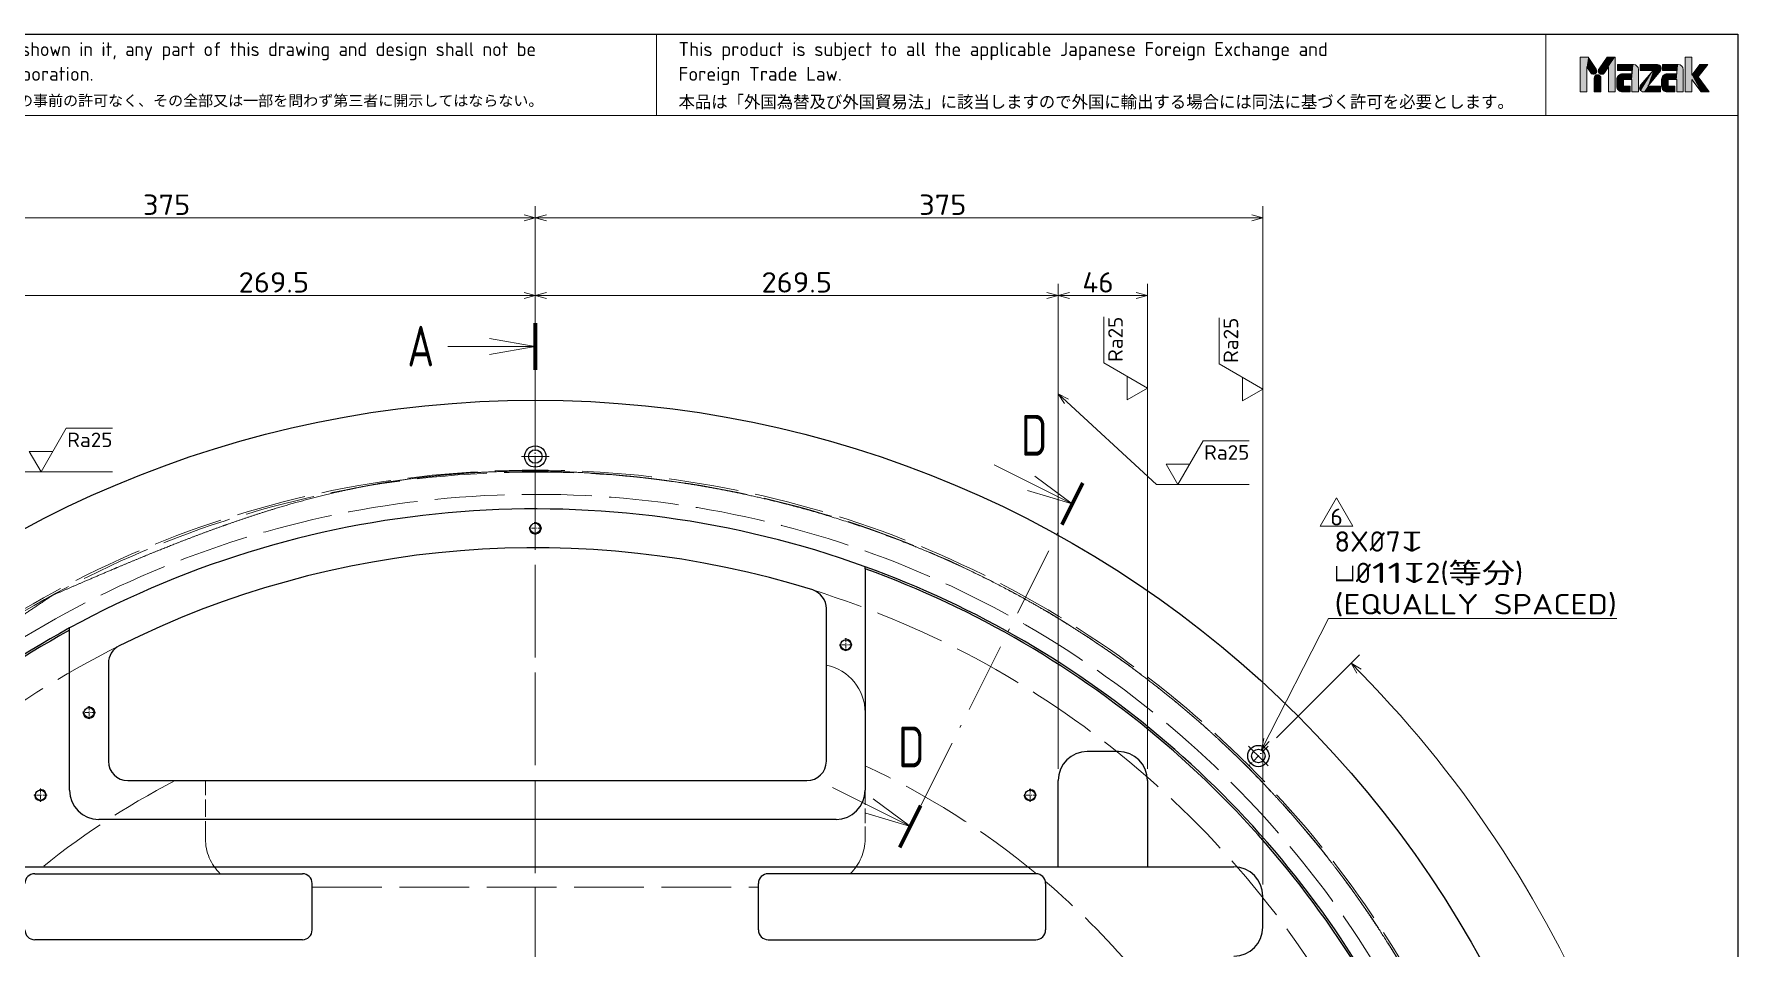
# Model space of a CAD drawing. Extents: x 0 to 894, y -8 to 586.
# Drawn here: x 528.3 to 821, y 417 to 574 of the extents above; entities that cross this region are included whole.
import ezdxf
from ezdxf.enums import TextEntityAlignment as Align

# ---------------------------------------------------------------- set-up
doc = ezdxf.new("R2010")
doc.units = 0
doc.linetypes.add('DASHDOT', pattern=[18.5, 12, -3, 0.5, -3])
doc.linetypes.add('DASHED', pattern=[15, 12, -3])
doc.layers.get('0').update_dxf_attribs({"lineweight": 13})
doc.styles.add('GDT', font='gdt.shx')
doc.styles.get("Standard").update_dxf_attribs({"font": 'isocp.shx'})
doc.dimstyles.get("Standard").update_dxf_attribs({"dimtxt": 2.5, "dimasz": 2.5, "dimexe": 1.25, "dimexo": 0.625, "dimtad": 1, "dimcen": 2.5, "dimadec": 0, "dimazin": 0, "dimtfac": 1, "dimtmove": 0, "dimatfit": 0, "dimfxl": 1, "dimarcsym": 0})

# ---------------------------------------------------------------- blocks, each defined once
blk = doc.blocks.new('*D2')
at = {"color": 7, "lineweight": 13}
blk.add_line((741.713196, 453.082138), (755.971476, 467.340418), dxfattribs=at)
for points in [[(756.289307, 464.926203), (754.557261, 465.926203), (755.557261, 464.194148)], [(812.095235, 327.699414), (812.612874, 325.767563), (813.130514, 327.699414)]]:
    blk.add_lwpolyline(points, dxfattribs=at)
blk.add_arc((614.398621, 325.767563), 198.214254, 0, 45.000001, dxfattribs=at)
at = {"color": 7, "lineweight": 13, "width": 0.868246}
blk.add_text('45', height=3.5, rotation=292.499912, dxfattribs=at).set_placement((796.471069, 405.471171), (798.52002, 400.524546), align=Align.FIT)
at = {"color": 7, "lineweight": 13}
blk.add_text('%%d', height=3.5, rotation=292.50001, dxfattribs=at).set_placement((799.166748, 400.792419))
blk = doc.blocks.new('*D22')
at = {"color": 7, "lineweight": 13}
for p, q in [((524.565287, 447.767563), (524.565287, 531.100896)), ((614.398621, 521.385279), (614.398621, 531.100896)), ((524.565287, 529.100896), (614.398621, 529.100896))]:
    blk.add_line(p, q, dxfattribs=at)
for points in [[(526.497142, 529.618535), (524.565287, 529.100896), (526.497142, 528.583257)], [(612.466769, 528.583257), (614.398621, 529.100896), (612.466769, 529.618535)]]:
    blk.add_lwpolyline(points, dxfattribs=at)
at = {"color": 7, "lineweight": 13, "width": 0.8352}
blk.add_text('269.5', height=3.5, dxfattribs=at).set_placement((563.426753, 529.600896), (575.537155, 529.600896), align=Align.FIT)
blk = doc.blocks.new('*D23')
at = {"color": 7, "lineweight": 13}
for p, q in [((614.398621, 521.385279), (614.398621, 531.100896)), ((704.231954, 447.767563), (704.231954, 531.100896)), ((614.398621, 529.100896), (704.231954, 529.100896))]:
    blk.add_line(p, q, dxfattribs=at)
for points in [[(616.330472, 529.618535), (614.398621, 529.100896), (616.330472, 528.583257)], [(702.3001, 528.583257), (704.231954, 529.100896), (702.3001, 529.618535)]]:
    blk.add_lwpolyline(points, dxfattribs=at)
at = {"color": 7, "lineweight": 13, "width": 0.8352}
blk.add_text('269.5', height=3.5, dxfattribs=at).set_placement((653.260086, 529.600896), (665.370488, 529.600896), align=Align.FIT)
blk = doc.blocks.new('*D24')
at = {"color": 7, "lineweight": 13}
for p, q in [((704.231954, 447.767563), (704.231954, 531.100896)), ((719.565287, 447.767563), (719.565287, 531.100896)), ((704.231954, 529.100896), (719.565287, 529.100896))]:
    blk.add_line(p, q, dxfattribs=at)
for points in [[(706.163808, 529.618535), (704.231954, 529.100896), (706.163808, 528.583257)], [(717.633433, 528.583257), (719.565287, 529.100896), (717.633433, 529.618535)]]:
    blk.add_lwpolyline(points, dxfattribs=at)
at = {"color": 7, "lineweight": 13, "width": 0.868247}
blk.add_text('46', height=3.5, dxfattribs=at).set_placement((708.388194, 529.600896), (713.742381, 529.600896), align=Align.FIT)
blk = doc.blocks.new('*D25')
at = {"color": 7, "lineweight": 13}
for p, q in [((489.398621, 427.93423), (489.398621, 544.43423)), ((614.398621, 521.385279), (614.398621, 544.43423)), ((489.398621, 542.43423), (614.398621, 542.43423))]:
    blk.add_line(p, q, dxfattribs=at)
for points in [[(491.330475, 542.951869), (489.398621, 542.43423), (491.330475, 541.91659)], [(612.466769, 541.91659), (614.398621, 542.43423), (612.466769, 542.951869)]]:
    blk.add_lwpolyline(points, dxfattribs=at)
at = {"color": 7, "lineweight": 13, "width": 0.854609}
blk.add_text('375', height=3.5, dxfattribs=at).set_placement((547.005895, 542.93423), (555.12468, 542.93423), align=Align.FIT)
blk = doc.blocks.new('*D26')
at = {"color": 7, "lineweight": 13}
for p, q in [((614.398621, 521.385279), (614.398621, 544.43423)), ((739.398621, 427.93423), (739.398621, 544.43423)), ((614.398621, 542.43423), (739.398621, 542.43423))]:
    blk.add_line(p, q, dxfattribs=at)
for points in [[(616.330472, 542.951869), (614.398621, 542.43423), (616.330472, 541.91659)], [(737.466766, 541.91659), (739.398621, 542.43423), (737.466766, 542.951869)]]:
    blk.add_lwpolyline(points, dxfattribs=at)
at = {"color": 7, "lineweight": 13, "width": 0.854609}
blk.add_text('375', height=3.5, dxfattribs=at).set_placement((680.339228, 542.93423), (688.458013, 542.93423), align=Align.FIT)

msp = doc.modelspace()

# ---------------------------------------------------------------- linework, layer by layer
at = {"color": 7, "lineweight": 25}
for p, q in [((30, 574), (821, 574)), ((821, 574), (821, 20)), ((671.0653, 482.1506), (671.0653, 482.5051)), ((671.0653, 482.1506), (671.0653, 444.1009)), ((664.3986, 449.1009), (664.3986, 475.3225)), ((534.3986, 471.5989), (534.3986, 471.979)), ((534.3986, 444.1009), (534.3986, 471.5989)), ((541.0653, 465.9262), (541.0653, 449.1009)), ((714.5653, 450.7676), (709.232, 450.7676)), ((544.3986, 445.7676), (661.0653, 445.7676)), ((704.232, 430.9342), (704.232, 445.7676)), ((719.5653, 445.7676), (719.5653, 430.9342)), ((666.0653, 439.1009), (539.3986, 439.1009)), ((524.5653, 430.9342), (704.232, 430.9342)), ((704.232, 430.9342), (719.5653, 430.9342)), ((719.5653, 430.9342), (734.3986, 430.9342)), ((528.3986, 429.7676), (574.3986, 429.7676)), ((576.0653, 420.1009), (576.0653, 428.1009)), ((652.732, 420.1009), (652.732, 428.1009)), ((700.3986, 429.7676), (654.3986, 429.7676)), ((702.0653, 428.1009), (702.0653, 420.1009)), ((739.3986, 420.6009), (739.3986, 425.9342)), ((574.3986, 418.4342), (528.3986, 418.4342)), ((654.3986, 418.4342), (700.3986, 418.4342))]:
    msp.add_line(p, q, dxfattribs=at)
at = {"color": 7, "lineweight": 13}
for p, q in [((635.2063, 560), (635.2063, 574)), ((788, 560), (788, 574)), ((821, 560), (408, 560)), ((712.0653, 517.5062), (712.0653, 525.4506)), ((731.8986, 517.3337), (731.8986, 525.2781)), ((614.3986, 520.3307), (599.3986, 520.3307)), ((719.5653, 513.1761), (712.0653, 517.5062)), ((716.0653, 511.1553), (716.0653, 515.1968)), ((739.3986, 513.0036), (731.8986, 517.3337)), ((719.5653, 513.1761), (716.0653, 511.1553)), ((735.8986, 510.9828), (735.8986, 515.0243)), ((739.3986, 513.0036), (735.8986, 510.9828)), ((529.4869, 498.7959), (533.817, 506.2959)), ((533.817, 506.2959), (541.7614, 506.2959)), ((724.79, 496.6365), (729.1202, 504.1365)), ((729.1202, 504.1365), (737.0646, 504.1365)), ((529.4869, 498.7959), (527.4662, 502.2959)), ((527.4662, 502.2959), (531.5076, 502.2959)), ((706.6218, 493.2858), (693.213, 500.0092)), ((724.79, 496.6365), (722.7693, 500.1365)), ((722.7693, 500.1365), (726.8107, 500.1365)), ((678.8405, 437.8801), (665.4317, 444.6035))]:
    msp.add_line(p, q, dxfattribs=at)
at = {"color": 20, "lineweight": 13}
for p, q in [((793.874, 570.0502), (795.2741, 570.0502)), ((793.874, 570.0502), (793.874, 564.0502)), ((795.0203, 568.3701), (795.0201, 564.0502)), ((795.0203, 568.3701), (795.7117, 567.338)), ((795.2741, 570.0502), (796.6673, 567.9706)), ((797.1563, 568.019), (798.5139, 570.0502)), ((798.0669, 567.324), (798.7678, 568.3703)), ((798.5139, 570.0502), (799.9142, 570.0502)), ((798.7678, 568.3703), (798.7681, 564.0502)), ((799.9142, 570.0502), (799.9142, 564.0502)), ((800.3407, 568.7694), (800.3407, 567.7582)), ((800.3407, 568.7694), (803.0374, 568.7694)), ((803.9138, 567.893), (803.9138, 564.0502)), ((804.1808, 568.7694), (807.1618, 568.7695)), ((804.1808, 568.7694), (804.1808, 567.7582)), ((808.0208, 568.7694), (808.0208, 567.7582)), ((808.0208, 568.7694), (810.7174, 568.7694)), ((811.5938, 567.893), (811.5938, 564.0502)), ((811.9607, 570.0502), (813.1069, 570.0502)), ((811.9607, 570.0502), (811.9607, 564.0502)), ((813.1069, 570.0502), (813.1069, 566.9491)), ((814.455, 568.7694), (813.1069, 566.9491)), ((814.1608, 566.6535), (815.8282, 568.7694)), ((814.455, 568.7694), (815.8282, 568.7694)), ((796.3211, 566.4435), (796.3211, 564.0502)), ((797.4671, 566.4435), (797.4671, 564.0502)), ((800.2059, 566.174), (800.2059, 565.0614)), ((800.3407, 567.7582), (802.8014, 567.7582)), ((801.2172, 567.1852), (802.8014, 567.1852)), ((801.3182, 566.174), (801.3182, 565.0614)), ((801.3182, 566.174), (802.8014, 566.174)), ((801.3182, 565.0614), (802.4643, 565.0614)), ((802.4643, 565.0614), (802.4643, 564.0502)), ((802.8014, 567.7582), (802.8014, 567.1852)), ((802.8014, 566.174), (802.8014, 564.0502)), ((804.1808, 567.7582), (806.4619, 567.7582)), ((804.3036, 565.2687), (806.4619, 567.7582)), ((805.5234, 565.0614), (807.6733, 567.6906)), ((805.5234, 565.0614), (807.6863, 565.0614)), ((807.6863, 565.0614), (807.6863, 564.0502)), ((807.886, 566.174), (807.886, 565.0614)), ((808.0208, 567.7582), (810.4814, 567.7582)), ((808.8972, 567.1852), (810.4814, 567.1852)), ((808.9983, 566.174), (808.9983, 565.0614)), ((808.9983, 566.174), (810.4814, 566.174)), ((808.9983, 565.0614), (810.1443, 565.0614)), ((810.1443, 565.0614), (810.1443, 564.0502)), ((810.4814, 567.7582), (810.4814, 567.1852)), ((810.4814, 566.174), (810.4814, 564.0502)), ((814.6573, 564.0502), (813.1067, 566.2075)), ((813.1067, 566.2075), (813.1069, 564.0502)), ((816.0731, 564.0502), (814.1608, 566.6535)), ((793.874, 564.0502), (795.0201, 564.0502)), ((796.3211, 564.0502), (797.4671, 564.0502)), ((798.7681, 564.0502), (799.9142, 564.0502)), ((801.2172, 564.0502), (802.4643, 564.0502)), ((802.8014, 564.0502), (803.9138, 564.0502)), ((804.8419, 564.0504), (807.6863, 564.0502)), ((808.8972, 564.0502), (810.1443, 564.0502)), ((810.4814, 564.0502), (811.5938, 564.0502)), ((811.9607, 564.0502), (813.1069, 564.0502)), ((814.6573, 564.0502), (816.0731, 564.0502))]:
    msp.add_line(p, q, dxfattribs=at)
at = {"color": 7, "lineweight": 100}
for p, q in [((614.3986, 524.3307), (614.3986, 516.3307)), ((708.4147, 496.8614), (704.8289, 489.7101)), ((677.0475, 434.3044), (680.6334, 441.4558))]:
    msp.add_line(p, q, dxfattribs=at)
at = {"color": 7, "linetype": 'DASHDOT', "lineweight": 13}
for p, q in [((614.3986, 519.3853), (614.3986, 120.4519)), ((614.3986, 516.3307), (614.3986, 90.7823)), ((680.6334, 441.4558), (704.8289, 489.7101))]:
    msp.add_line(p, q, dxfattribs=at)
at = {"color": 7, "linetype": 'DASHDOT', "lineweight": 13, "ltscale": 0.119167}
for p, q in [((614.3986, 503.8176), (614.3986, 499.0509)), ((740.299, 451.6679), (736.9284, 448.2974))]:
    msp.add_line(p, q, dxfattribs=at)
at = {"color": 5, "lineweight": 13}
for p, q in [((749.2181, 489.4771), (752.0181, 494.3268)), ((752.0181, 494.3268), (754.8181, 489.4771)), ((749.2181, 489.4771), (754.8181, 489.4771))]:
    msp.add_line(p, q, dxfattribs=at)
at = {"color": 7, "linetype": 'DASHDOT', "lineweight": 13, "ltscale": 0.056333}
for p, q in [((615.5253, 489.1009), (613.272, 489.1009)), ((614.3986, 490.2276), (614.3986, 487.9742)), ((668.8586, 469.1009), (666.6053, 469.1009)), ((667.732, 470.2276), (667.732, 467.9742)), ((538.8586, 457.4342), (536.6053, 457.4342)), ((537.732, 458.5609), (537.732, 456.3076)), ((530.5253, 443.2676), (528.272, 443.2676)), ((529.3986, 444.3942), (529.3986, 442.1409)), ((700.5253, 443.2676), (698.272, 443.2676)), ((699.3986, 444.3942), (699.3986, 442.1409))]:
    msp.add_line(p, q, dxfattribs=at)
at = {"color": 7, "linetype": 'DASHED', "lineweight": 13, "ltscale": 0.25}
msp.add_line((557.732, 435.7676), (557.732, 445.7676), dxfattribs=at)
at = {"color": 7, "linetype": 'DASHED', "lineweight": 13, "ltscale": 0.208333}
msp.add_line((671.0653, 444.1009), (671.0653, 435.7676), dxfattribs=at)
at = {"color": 7, "linetype": 'DASHED', "lineweight": 13, "ltscale": 7.1e-05}
for p, q in [((528.3231, 429.7676), (528.3209, 429.7657)), ((700.4742, 429.7676), (700.4764, 429.7657))]:
    msp.add_line(p, q, dxfattribs=at)
at = {"color": 7, "linetype": 'DASHED', "lineweight": 13}
msp.add_line((576.0653, 427.4342), (652.732, 427.4342), dxfattribs=at)
at = {"color": 7, "linetype": 'DASHED', "lineweight": 13, "ltscale": 0.001317}
msp.add_line((702.0653, 428.4299), (702.0252, 428.4641), dxfattribs=at)
at = {"color": 7, "lineweight": 13}
for points in [[(606.5202, 518.9415), (614.3986, 520.3307), (606.5202, 521.7199)], [(509.232, 511.1743), (525.7995, 498.7959), (541.7614, 498.7959)], [(704.2319, 512.2131), (721.1026, 496.6365), (737.0646, 496.6365)], [(706.0025, 511.2829), (704.2319, 512.2131), (705.3002, 510.5222)], [(698.9564, 495.5753), (706.6218, 493.2858), (700.2018, 498.0589)], [(671.1751, 440.1696), (678.8405, 437.8801), (672.4204, 442.6532)]]:
    msp.add_lwpolyline(points, dxfattribs=at)
at = {"color": 5, "lineweight": 13}
for points in [[(739.1522, 451.0176), (750.6929, 473.5831), (800.2023, 473.5831)], [(739.571, 452.9733), (739.1522, 451.0176), (740.4927, 452.5019)]]:
    msp.add_lwpolyline(points, dxfattribs=at)
at = {"color": 7, "lineweight": 25}
for centre, radius in [((614.3986, 325.7676), 185.3333), ((614.3986, 501.4342), 1.8333), ((614.3986, 501.4342), 1.1667), ((614.3986, 489.1009), 0.8667), ((667.732, 469.1009), 0.8667), ((537.732, 457.4342), 0.8667), ((738.6137, 449.9827), 1.8333), ((738.6137, 449.9827), 1.1667), ((529.3986, 443.2676), 0.8667), ((699.3986, 443.2676), 0.8667)]:
    msp.add_circle(centre, radius, dxfattribs=at)
at = {"color": 7, "linetype": 'DASHED', "lineweight": 13}
for radius in [173.3333, 173, 169.1667]:
    msp.add_circle((614.3986, 325.7676), radius, dxfattribs=at)
at = {"color": 20, "lineweight": 13}
for centre, radius, start, end in [((796.1878, 567.6569), 0.573, 213.815388, 33.194798), ((797.6005, 567.6569), 0.573, 140.807818, 324.488928), ((803.0374, 567.893), 0.8764, 0.000469, 89.998683), ((807.1618, 568.1088), 0.6607, 320.728247, 90.000538), ((810.7174, 567.893), 0.8764, 0.000014, 89.998683), ((796.8941, 566.4435), 0.573, 0.000622, 180.000108), ((801.2171, 566.174), 1.0112, 89.999862, 180), ((801.2171, 565.0614), 1.0112, 180, 270.000138), ((804.8419, 564.7785), 0.7281, 137.676104, 269.996315), ((808.8972, 566.174), 1.0112, 89.999862, 180), ((808.8972, 565.0614), 1.0112, 180, 270.000175)]:
    msp.add_arc(centre, radius, start, end, dxfattribs=at)
at = {"color": 7, "linetype": 'DASHDOT', "lineweight": 13}
for start, end in [(89.222645, 90.777353), (44.222647, 45.777352)]:
    msp.add_arc((614.3986, 325.7676), 175.6667, start, end, dxfattribs=at)
at = {"color": 7, "lineweight": 25}
for centre, radius, start, end in [((614.3986, 325.7676), 166.6667, 70.123126, 118.685402), ((614.3986, 325.7676), 160, 72.670144, 116.539105), ((614.3986, 325.7676), 166.6667, 28.685402, 70.123126), ((614.3986, 325.7676), 166.3333, 28.748246, 70.081608), ((661.0653, 475.3225), 3.3333, 360, 72.670144), ((614.3986, 325.7676), 166.6667, 118.685402, 160.123126), ((614.3986, 325.7676), 166.3333, 118.748246, 160.081608), ((544.3986, 465.9262), 3.3333, 116.539105, 180), ((709.232, 445.7676), 5, 90, 180), ((714.5653, 445.7676), 5, 0, 90), ((544.3986, 449.1009), 3.3333, 180, 270), ((661.0653, 449.1009), 3.3333, 270, 0), ((539.3986, 444.1009), 5, 180, 270), ((666.0653, 444.1009), 5, 270, 360), ((734.3986, 425.9342), 5, 0, 90), ((528.3986, 428.1009), 1.6667, 90, 180), ((574.3986, 428.1009), 1.6667, 0, 90), ((654.3986, 428.1009), 1.6667, 90, 180), ((700.3986, 428.1009), 1.6667, 0, 90), ((528.3986, 420.1009), 1.6667, 180, 270), ((574.3986, 420.1009), 1.6667, 270, 0), ((654.3986, 420.1009), 1.6667, 180, 270), ((700.3986, 420.1009), 1.6667, 270, 0), ((734.3986, 420.6009), 5, 270, 360)]:
    msp.add_arc(centre, radius, start, end, dxfattribs=at)
at = {"color": 7, "lineweight": 13}
for centre in [(614.3986, 489.1009), (667.732, 469.1009), (537.732, 457.4342), (529.3986, 443.2676), (699.3986, 443.2676)]:
    msp.add_arc(centre, 1, 169.999993, 100.000014, dxfattribs=at)
at = {"color": 7, "linetype": 'DASHED', "lineweight": 13}
for centre, radius, start, end in [((614.3986, 325.7676), 160, 26.539105, 72.670144), ((614.3986, 325.7676), 160, 116.539105, 162.670144), ((662.732, 457.4342), 8.3333, 0, 78.463041), ((614.3986, 325.7676), 135, 50.387159, 65.181), ((614.3986, 325.7676), 135, 117.266044, 129.612841), ((566.0653, 435.7676), 8.3333, 180, 226.05448), ((662.732, 435.7676), 8.3333, 313.94552, 0), ((614.3986, 325.7676), 135, 40.495077, 49.504923)]:
    msp.add_arc(centre, radius, start, end, dxfattribs=at)
at = {"color": 7, "lineweight": 13}
for points, knots in [([(697.3392, 173.9458), (699.5487, 175.4289), (701.7567, 176.9111), (703.9659, 178.4004), (706.9874, 180.4543), (709.9925, 182.5325), (710.8134, 183.1033), (714.4256, 185.6294), (718.0044, 188.2042), (720.7461, 190.2343), (724.3132, 192.9708), (727.8017, 195.7995), (728.6422, 196.4907), (730.8044, 198.2951), (732.9308, 200.1416), (734.221, 201.2916), (735.6698, 202.6193), (737.0965, 203.9712), (737.2596, 204.1263), (737.9163, 204.7536), (738.5713, 205.3892), (739.0541, 205.8633), (739.6877, 206.4932), (740.3133, 207.1255), (740.4669, 207.2813), (743.4244, 210.2948), (746.2664, 213.4258), (748.8566, 216.4907), (752.2116, 220.7449), (755.3785, 225.1452), (756.1869, 226.2954), (758.6239, 229.8458), (760.9424, 233.4779), (762.4506, 235.9585), (764.1539, 238.8997), (765.7847, 241.8809), (766.0211, 242.3166), (766.8021, 243.7687), (767.5697, 245.2365), (768.105, 246.2806), (769.0098, 248.0821), (769.8875, 249.8921), (770.2479, 250.6465), (770.7523, 251.7177), (771.2452, 252.7868), (771.3855, 253.0929), (775.3589, 261.8181), (778.7568, 270.7939), (781.4696, 279.6364), (783.8199, 289.5911), (785.4184, 299.6723), (785.5653, 300.6447), (786.0893, 304.2897), (786.5128, 307.9367), (786.7707, 310.6178), (787.0321, 314.0457), (787.2078, 317.4838), (787.2415, 318.2213), (787.461, 323.6657), (787.4652, 329.1184), (787.3086, 333.831), (786.9755, 338.7827), (786.466, 343.7166), (786.44, 343.9635), (786.2651, 345.5993), (786.0711, 347.2309), (785.8939, 348.6016), (785.4838, 351.5459), (785.017, 354.4423), (784.7477, 356.0008), (784.3244, 358.2941), (783.8552, 360.6117), (783.7017, 361.3495), (783.4771, 362.3997), (783.2434, 363.452), (783.1745, 363.7592), (781.081, 372.9876), (778.3563, 382.0704), (775.1512, 390.6618), (770.9848, 399.921), (766.1592, 408.8291), (765.682, 409.6949), (763.3822, 413.798), (760.9514, 417.8067), (758.9514, 420.9142), (756.4538, 424.5782), (753.8297, 428.1741), (753.3887, 428.7716), (752.203, 430.3605), (750.9935, 431.9339), (750.2285, 432.9109), (746.6691, 437.3741), (742.9275, 441.6897), (739.8912, 444.9722), (736.4029, 448.5073), (732.7911, 451.9127), (732.431, 452.2499), (730.8341, 453.7341), (729.2198, 455.1874), (727.9654, 456.2893), (725.0403, 458.7975), (722.0658, 461.208), (720.3505, 462.5545), (717.7595, 464.5233), (715.0982, 466.4478), (714.2224, 467.0708), (713.0454, 467.8945), (711.8593, 468.7063), (711.562, 468.9087), (707.3717, 471.7449), (703.0786, 474.4276), (699.0089, 476.7819), (691.1639, 480.9687), (683.0655, 484.6319), (679.187, 486.2433), (668.9256, 490.1468), (658.3791, 493.2352), (651.7678, 494.8327), (644.8378, 496.1658), (637.8545, 497.1635), (637.6015, 497.1992), (637.0967, 497.2696), (636.5909, 497.3382), (636.3376, 497.3722), (635.1137, 497.534), (633.8803, 497.6866), (632.9008, 497.8009), (631.6713, 497.936), (630.4482, 498.0598), (630.2075, 498.0837), (627.784, 498.3205), (625.3562, 498.5159), (623.1777, 498.6573), (615.5416, 499.0316), (607.8985, 498.9744), (602.4439, 498.7028), (596.7848, 498.166), (591.1702, 497.3516), (590.9454, 497.3185), (589.6489, 497.1252), (588.3533, 496.9167), (587.2729, 496.7322), (585.4517, 496.4023), (583.6417, 496.0429), (582.9092, 495.8921), (581.8779, 495.6724), (580.8524, 495.4437), (580.548, 495.3749), (576.8039, 494.5176), (573.0921, 493.5336), (569.7066, 492.5345), (565.5771, 491.2075), (561.4796, 489.7764), (560.7169, 489.5062), (556.7927, 488.097), (552.9013, 486.606), (549.7807, 485.3615), (546.1481, 483.8682), (542.5223, 482.3412), (541.9999, 482.1205), (539.5751, 481.0931), (537.1539, 480.0543), (535.2552, 479.2344), (533.3571, 478.4121), (531.458, 477.5893)], [0, 0, 0, 0, 0, 0, 69.15106863, 69.15106863, 69.15106863, 95.1588463, 95.1588463, 95.1588463, 183.9696825, 183.9696825, 183.9696825, 212.37427088, 212.37427088, 212.37427088, 257.46952339, 257.46952339, 257.46952339, 263.65682197, 263.65682197, 263.65682197, 281.12406341, 281.12406341, 281.12406341, 286.83111738, 286.83111738, 286.83111738, 391.22824003, 391.22824003, 391.22824003, 427.76479771, 427.76479771, 427.76479771, 503.14133416, 503.14133416, 503.14133416, 516.01242763, 516.01242763, 516.01242763, 545.98574021, 545.98574021, 545.98574021, 567.42460754, 567.42460754, 567.42460754, 576.52697434, 576.52697434, 576.52697434, 816.55759552, 816.55759552, 816.55759552, 842.21606855, 842.21606855, 842.21606855, 912.56216132, 912.56216132, 912.56216132, 931.77093174, 931.77093174, 931.77093174, 1054.32322737, 1054.32322737, 1054.32322737, 1060.78154451, 1060.78154451, 1060.78154451, 1097.10844515, 1097.10844515, 1097.10844515, 1139.68089943, 1139.68089943, 1139.68089943, 1159.45595123, 1159.45595123, 1159.45595123, 1167.74784808, 1167.74784808, 1167.74784808, 1405.6056453, 1405.6056453, 1405.6056453, 1431.32625848, 1431.32625848, 1431.32625848, 1528.02483763, 1528.02483763, 1528.02483763, 1547.36863809, 1547.36863809, 1547.36863809, 1579.63982136, 1579.63982136, 1579.63982136, 1695.87621958, 1695.87621958, 1695.87621958, 1708.75963254, 1708.75963254, 1708.75963254, 1752.62181937, 1752.62181937, 1752.62181937, 1810.50726312, 1810.50726312, 1810.50726312, 1838.53761638, 1838.53761638, 1838.53761638, 1847.89285883, 1847.89285883, 1847.89285883, 1970.15628727, 1970.15628727, 1970.15628727, 2079.14272836, 2079.14272836, 2079.14272836, 2255.82966049, 2255.82966049, 2255.82966049, 2262.4498384, 2262.4498384, 2262.4498384, 2269.07372059, 2269.07372059, 2269.07372059, 2294.39311674, 2294.39311674, 2294.39311674, 2300.95882626, 2300.95882626, 2300.95882626, 2357.63771177, 2357.63771177, 2357.63771177, 2499.47285555, 2499.47285555, 2499.47285555, 2505.39089624, 2505.39089624, 2505.39089624, 2533.61658485, 2533.61658485, 2533.61658485, 2552.95606641, 2552.95606641, 2552.95606641, 2561.02159394, 2561.02159394, 2561.02159394, 2653.1542264, 2653.1542264, 2653.1542264, 2674.26110643, 2674.26110643, 2674.26110643, 2761.92635655, 2761.92635655, 2761.92635655, 2776.68984362, 2776.68984362, 2776.68984362, 2830.4715691, 2830.4715691, 2830.4715691, 2830.4715691, 2830.4715691, 2830.4715691]), ([(531.458, 477.5893), (529.2486, 476.1062), (527.0406, 474.624), (524.8314, 473.1348), (521.8098, 471.0809), (518.8047, 469.0026), (517.9838, 468.4319), (514.3717, 465.9058), (510.7928, 463.3309), (508.0511, 461.3008), (504.484, 458.5643), (500.9955, 455.7356), (500.155, 455.0445), (497.9928, 453.24), (495.8665, 451.3935), (494.5763, 450.2435), (493.1274, 448.9158), (491.7008, 447.564), (491.5377, 447.4088), (490.8809, 446.7815), (490.2259, 446.1459), (489.7431, 445.6718), (489.1096, 445.0419), (488.484, 444.4096), (488.3304, 444.2538), (485.3728, 441.2403), (482.5308, 438.1094), (479.9407, 435.0444), (476.5857, 430.7902), (473.4187, 426.3899), (472.6103, 425.2397), (470.1733, 421.6893), (467.8548, 418.0572), (466.3467, 415.5766), (464.6434, 412.6354), (463.0125, 409.6543), (462.7762, 409.2185), (461.9951, 407.7664), (461.2275, 406.2986), (460.6922, 405.2545), (459.7875, 403.4531), (458.9097, 401.643), (458.5493, 400.8886), (458.045, 399.8174), (457.552, 398.7483), (457.4117, 398.4422), (453.4383, 389.7171), (450.0404, 380.7413), (447.3276, 371.8987), (444.9774, 361.944), (443.3789, 351.8628), (443.2319, 350.8905), (442.708, 347.2455), (442.2844, 343.5985), (442.0266, 340.9173), (441.7651, 337.4894), (441.5895, 334.0514), (441.5558, 333.3138), (441.3362, 327.8694), (441.332, 322.4167), (441.4887, 317.7042), (441.8217, 312.7524), (442.3313, 307.8186), (442.3572, 307.5716), (442.5321, 305.9358), (442.7261, 304.3042), (442.9034, 302.9335), (443.3134, 299.9893), (443.7802, 297.0928), (444.0495, 295.5344), (444.4729, 293.2411), (444.942, 290.9235), (445.0956, 290.1857), (445.3202, 289.1354), (445.5538, 288.0832), (445.6228, 287.7759), (447.7163, 278.5476), (450.4409, 269.4647), (453.646, 260.8734), (457.8124, 251.6142), (462.638, 242.7061), (463.1152, 241.8403), (465.415, 237.7372), (467.8459, 233.7285), (469.8458, 230.621), (472.3434, 226.957), (474.9675, 223.3611), (475.4085, 222.7636), (476.5942, 221.1747), (477.8037, 219.6013), (478.5687, 218.6243), (482.1281, 214.1611), (485.8697, 209.8455), (488.906, 206.563), (492.3943, 203.0279), (496.006, 199.6224), (496.3662, 199.2853), (497.9631, 197.8011), (499.5774, 196.3478), (500.8318, 195.2459), (503.7569, 192.7376), (506.7314, 190.3272), (508.4467, 188.9807), (511.0377, 187.0119), (513.699, 185.0874), (514.5747, 184.4643), (515.7518, 183.6407), (516.9379, 182.8288), (517.2352, 182.6265), (521.4255, 179.7902), (525.7186, 177.1076), (529.7883, 174.7532), (537.6333, 170.5664), (545.7317, 166.9032), (549.6102, 165.2918), (559.8716, 161.3884), (570.4181, 158.2999), (577.0294, 156.7025), (583.9593, 155.3693), (590.9427, 154.3716), (591.1957, 154.3359), (591.7004, 154.2656), (592.2062, 154.1969), (592.4596, 154.163), (593.6834, 154.0011), (594.9169, 153.8486), (595.8964, 153.7342), (597.1258, 153.5992), (598.349, 153.4754), (598.5897, 153.4514), (601.0132, 153.2147), (603.441, 153.0192), (605.6195, 152.8778), (613.2556, 152.5035), (620.8987, 152.5607), (626.3532, 152.8323), (632.0124, 153.3692), (637.627, 154.1836), (637.8518, 154.2166), (639.1482, 154.41), (640.4439, 154.6185), (641.5243, 154.803), (643.3454, 155.1328), (645.1555, 155.4922), (645.888, 155.643), (646.9193, 155.8627), (647.9448, 156.0915), (648.2492, 156.1603), (651.9933, 157.0175), (655.705, 158.0016), (659.0906, 159.0006), (663.22, 160.3276), (667.3176, 161.7587), (668.0803, 162.0289), (672.0045, 163.4381), (675.8959, 164.9291), (679.0165, 166.1736), (682.6491, 167.6669), (686.2748, 169.1938), (686.7973, 169.4146), (689.2221, 170.442), (691.6433, 171.4808), (693.542, 172.3008), (695.4402, 173.1231), (697.3392, 173.9458)], [0, 0, 0, 0, 0, 0, 69.15106721, 69.15106721, 69.15106721, 95.15884519, 95.15884519, 95.15884519, 183.96968183, 183.96968183, 183.96968183, 212.37427025, 212.37427025, 212.37427025, 257.46952284, 257.46952284, 257.46952284, 263.65682126, 263.65682126, 263.65682126, 281.12406218, 281.12406218, 281.12406218, 286.8311159, 286.8311159, 286.8311159, 391.22823689, 391.22823689, 391.22823689, 427.76479449, 427.76479449, 427.76479449, 503.14133082, 503.14133082, 503.14133082, 516.01242427, 516.01242427, 516.01242427, 545.98572874, 545.98572874, 545.98572874, 567.42459074, 567.42459074, 567.42459074, 576.5269565, 576.5269565, 576.5269565, 816.55756783, 816.55756783, 816.55756783, 842.21604129, 842.21604129, 842.21604129, 912.56213332, 912.56213332, 912.56213332, 931.77090325, 931.77090325, 931.77090325, 1054.32319877, 1054.32319877, 1054.32319877, 1060.78151591, 1060.78151591, 1060.78151591, 1097.10837303, 1097.10837303, 1097.10837303, 1139.68076324, 1139.68076324, 1139.68076324, 1159.45576916, 1159.45576916, 1159.45576916, 1167.74763519, 1167.74763519, 1167.74763519, 1405.6053669, 1405.6053669, 1405.6053669, 1431.32598023, 1431.32598023, 1431.32598023, 1528.02454405, 1528.02454405, 1528.02454405, 1547.36833828, 1547.36833828, 1547.36833828, 1579.63951383, 1579.63951383, 1579.63951383, 1695.87591372, 1695.87591372, 1695.87591372, 1708.75932569, 1708.75932569, 1708.75932569, 1752.62153574, 1752.62153574, 1752.62153574, 1810.50698312, 1810.50698312, 1810.50698312, 1838.53734996, 1838.53734996, 1838.53734996, 1847.89259172, 1847.89259172, 1847.89259172, 1970.15601916, 1970.15601916, 1970.15601916, 2079.14245697, 2079.14245697, 2079.14245697, 2255.82938165, 2255.82938165, 2255.82938165, 2262.44956532, 2262.44956532, 2262.44956532, 2269.07344731, 2269.07344731, 2269.07344731, 2294.39292, 2294.39292, 2294.39292, 2300.95861434, 2300.95861434, 2300.95861434, 2357.63743964, 2357.63743964, 2357.63743964, 2499.47260764, 2499.47260764, 2499.47260764, 2505.39064941, 2505.39064941, 2505.39064941, 2533.61638521, 2533.61638521, 2533.61638521, 2552.95586696, 2552.95586696, 2552.95586696, 2561.02140729, 2561.02140729, 2561.02140729, 2653.15396428, 2653.15396428, 2653.15396428, 2674.26082766, 2674.26082766, 2674.26082766, 2761.92596078, 2761.92596078, 2761.92596078, 2776.68942113, 2776.68942113, 2776.68942113, 2830.47160335, 2830.47160335, 2830.47160335, 2830.47160335, 2830.47160335, 2830.47160335])]:
    msp.add_open_spline(points, degree=5, knots=knots, dxfattribs=at)
at = {"color": 20, "lineweight": 5}
for points in [[(795.0203, 568.3701), (795.0201, 564.0502), (795.2742, 570.0502), (793.874, 564.0502)], [(795.2742, 570.0502), (793.874, 564.0502), (793.874, 570.0502)], [(795.0203, 568.3701), (795.2742, 570.0502), (795.7117, 567.338)], [(796.6673, 567.9706), (795.7117, 567.338), (795.2742, 570.0502)], [(796.6673, 567.9706), (796.1385, 567.086), (795.7117, 567.338), (795.8964, 567.1635)], [(796.6673, 567.9706), (796.6022, 567.2611), (796.1385, 567.086), (796.3903, 567.1209)], [(796.6673, 567.9706), (796.7558, 567.7324), (796.6022, 567.2611), (796.7325, 567.4793)], [(797.0428, 567.5252), (797.042, 567.7853), (797.1584, 567.2922), (797.1563, 568.019)], [(798.5139, 570.0502), (797.3652, 567.1343), (797.1563, 568.019), (797.1584, 567.2922)], [(798.5139, 570.0502), (797.8716, 567.1521), (797.3652, 567.1343), (797.6205, 567.0842)], [(798.5139, 570.0502), (798.0669, 567.324), (797.8716, 567.1521)], [(799.9142, 570.0502), (798.7678, 568.3703), (798.5139, 570.0502), (798.0669, 567.324)], [(799.9142, 564.0502), (798.7681, 564.0502), (799.9142, 570.0502), (798.7678, 568.3703)], [(803.0374, 568.7694), (800.3408, 567.7582), (800.3408, 568.7695)], [(803.0374, 568.7694), (802.8014, 567.1852), (800.3408, 567.7582), (802.8014, 567.7582)], [(803.0374, 568.7694), (802.8014, 566.174), (802.8014, 567.1852), (801.3182, 566.174)], [(803.9138, 564.0502), (802.8014, 564.0502), (803.0374, 568.7694), (802.8014, 566.174)], [(803.9138, 564.0502), (803.0374, 568.7694), (803.5525, 568.602), (803.3082, 568.7265)], [(803.9138, 564.0502), (803.5525, 568.602), (803.8709, 568.1638), (803.7464, 568.4081)], [(803.9138, 564.0502), (803.8709, 568.1638), (803.9138, 567.893)], [(807.1618, 568.7695), (806.4619, 567.7582), (804.1808, 568.7695), (804.1808, 567.7582)], [(807.1618, 568.7695), (807.4044, 568.7233), (806.4619, 567.7582), (807.6733, 567.6906)], [(807.4044, 568.7233), (807.6132, 568.5912), (807.6733, 567.6906), (807.7588, 568.3918)], [(807.6733, 567.6906), (807.7588, 568.3918), (807.7911, 567.9077), (807.821, 568.1528)], [(810.7174, 568.7694), (808.0208, 567.7582), (808.0208, 568.7695)], [(810.7174, 568.7694), (810.4814, 567.1852), (808.0208, 567.7582), (810.4814, 567.7582)], [(810.7174, 568.7694), (810.4814, 566.174), (810.4814, 567.1852), (808.9983, 566.174)], [(811.5938, 564.0502), (810.4814, 564.0502), (810.7174, 568.7694), (810.4814, 566.174)], [(811.5938, 564.0502), (810.7174, 568.7694), (811.2325, 568.602), (810.9882, 568.7265)], [(811.5938, 564.0502), (811.2325, 568.602), (811.5509, 568.1638), (811.4265, 568.4081)], [(811.5938, 564.0502), (811.5509, 568.1638), (811.5938, 567.893)], [(813.1068, 566.2075), (813.1069, 564.0502), (813.1069, 570.0502), (811.9608, 564.0502)], [(813.1069, 570.0502), (811.9608, 564.0502), (811.9608, 570.0502)], [(813.1068, 566.2075), (813.1069, 570.0502), (814.6573, 564.0502), (813.1069, 566.9492)], [(814.1608, 566.6535), (813.1069, 566.9492), (815.8282, 568.7695), (814.455, 568.7695)], [(797.4672, 564.0502), (796.3778, 566.6921), (796.321, 564.0502), (796.321, 566.4435)], [(797.4672, 564.0502), (796.7666, 567.0022), (796.3778, 566.6921), (796.5368, 566.8915)], [(797.4672, 564.0502), (797.2513, 566.8915), (796.7666, 567.0022), (797.0216, 567.0022)], [(797.4672, 564.0502), (797.4671, 566.4435), (797.2513, 566.8915), (797.4104, 566.6921)], [(800.2059, 565.0615), (800.2554, 566.4864), (800.2554, 564.749), (800.399, 566.7684)], [(800.2554, 566.4864), (800.2059, 565.0615), (800.2059, 566.174)], [(800.2554, 564.749), (800.399, 566.7684), (800.399, 564.467), (800.6227, 566.9921)], [(800.399, 564.467), (800.6227, 566.9921), (800.6227, 564.2433), (800.9047, 567.1357)], [(800.6227, 564.2433), (800.9047, 567.1357), (800.9047, 564.0997), (801.2172, 567.1852)], [(800.9047, 564.0997), (801.2172, 567.1852), (801.2172, 564.0502)], [(801.3182, 565.0615), (801.2172, 564.0502), (801.3182, 566.174), (801.2172, 567.1852)], [(801.3182, 566.174), (801.2172, 567.1852), (802.8014, 567.1852)], [(802.4644, 565.0615), (802.4644, 564.0502), (801.3182, 565.0615), (801.2172, 564.0502)], [(804.1142, 564.7558), (804.1589, 565.0307), (804.1759, 564.4843), (804.3036, 565.2687)], [(804.1759, 564.4843), (804.3036, 565.2687), (804.3351, 564.2557), (806.4619, 567.7582)], [(806.4619, 567.7582), (804.5685, 564.1037), (804.3351, 564.2557)], [(805.5234, 565.0614), (804.8419, 564.0504), (806.4619, 567.7582), (804.5685, 564.1037)], [(807.6863, 565.0615), (807.6863, 564.0502), (805.5234, 565.0614), (804.8419, 564.0504)], [(805.5234, 565.0614), (806.4619, 567.7582), (807.6733, 567.6906)], [(807.886, 565.0615), (807.9355, 566.4864), (807.9355, 564.749), (808.0791, 566.7684)], [(807.9355, 566.4864), (807.886, 565.0615), (807.886, 566.174)], [(807.9355, 564.749), (808.0791, 566.7684), (808.0791, 564.467), (808.3028, 566.9921)], [(808.0791, 564.467), (808.3028, 566.9921), (808.3028, 564.2433), (808.5847, 567.1357)], [(808.3028, 564.2433), (808.5847, 567.1357), (808.5847, 564.0997), (808.8972, 567.1852)], [(808.5847, 564.0997), (808.8972, 567.1852), (808.8972, 564.0502)], [(808.9983, 565.0615), (808.8972, 564.0502), (808.9983, 566.174), (808.8972, 567.1852)], [(808.9983, 566.174), (808.8972, 567.1852), (810.4814, 567.1852)], [(810.1443, 565.0615), (810.1443, 564.0502), (808.9983, 565.0615), (808.8972, 564.0502)], [(814.1608, 566.6535), (816.0731, 564.0502), (813.1069, 566.9492), (814.6573, 564.0502)]]:
    msp.add_solid(points, dxfattribs=at)

# ---------------------------------------------------------------- texts
at = {"color": 7, "lineweight": 13}
for s, height, width, p, p2 in [('YAMAZAKI MAZAK Corporation has the property of this drawing and the design shown in it, any part of this drawing and design shall not be ', 2.381, 0.762585, (409.5, 570.2222), (615.9727, 570.2222)), ('This product is subject to all the applicable Japanese Foreign Exchange and', 2.381, 0.769926, (639, 570.2222), (750.5629, 570.2222)), ('disclosed to any third party without prior permission of YAMAZAKI MAZAK,Corporation.', 2.381, 0.805297, (409.5, 565.9722), (538.5144, 565.9722)), ('Foreign Trade Law.', 2.381, 0.811503, (639, 565.9722), (667.0627, 565.9722)), ('ヤマザキマザック株式会社はこの図面および図面に開示された技術情報に関する権利を所有し、当社の事前の許可なく、その全部又は一部を問わず第三者に開示してはならない。', 1.852, 1.627788, (409.5, 561.6448), (615.7891, 561.6448)), ('本品は「外国為替及び外国貿易法」に該当しますので外国に輸出する場合には同法に基づく許可を必要とします。', 2.116, 1.556477, (639, 561.3091), (782.5027, 561.3091)), ('A', 7, 0.81086, (592.4225, 516.8995), (597.0174, 516.8995)), ('D', 7, 0.765812, (697.8166, 501.5743), (702.4115, 501.5743)), ('Ra25', 2.5, 0.848135, (533.9869, 503.0459), (541.7614, 503.0459)), ('Ra25', 2.5, 0.848135, (729.29, 500.8865), (737.0646, 500.8865)), ('D', 7, 0.765812, (676.7087, 448.0456), (681.3035, 448.0456))]:
    msp.add_text(s, height=height, dxfattribs=dict(at, width=width)).set_placement(p, p2, align=Align.FIT)
at = {"color": 7, "lineweight": 13, "width": 0.848134}
for p, p2 in [((715.3153, 517.6761), (715.3153, 525.4506)), ((735.1486, 517.5036), (735.1486, 525.2781))]:
    msp.add_text('Ra25', height=2.5, rotation=90, dxfattribs=at).set_placement(p, p2, align=Align.FIT)
at = {"color": 5, "lineweight": 13}
for s, height, width, p, p2 in [('6', 2.91, 0.913976, (750.9681, 489.5903), (753.1211, 489.5903)), ('8X', 3.5, 0.953546, (751.6929, 485.0798), (757.5731, 485.0798)), ('%%c', 3.5, 0.90588, (757.7481, 485.0798), (760.3148, 485.0798)), ('7', 3.5, 0.913976, (760.4898, 485.0798), (763.0794, 485.0798)), ('%%c', 3.5, 0.905884, (755.3679, 479.6956), (757.9346, 479.6956)), ('11', 3.5, 1.036294, (758.1096, 479.6956), (763.4638, 479.6956)), ('2(等分)', 3.5, 1.260303, (767.3138, 479.6956), (784.1178, 479.6956)), ('(EQUALLY SPACED)', 3.5, 0.976699, (751.6929, 474.3114), (800.2023, 474.3114))]:
    msp.add_text(s, height=height, dxfattribs=dict(at, width=width)).set_placement(p, p2, align=Align.FIT)
at = {"color": 5, "lineweight": 13, "style": 'GDT'}
for p, p2 in [((763.2544, 485.0798), (766.7544, 485.0798)), ((763.6388, 479.6956), (767.1388, 479.6956))]:
    msp.add_text('x', height=3.5, dxfattribs=at).set_placement(p, p2, align=Align.FIT)
at = {"color": 5, "lineweight": 13, "style": 'GDT', "width": 0.477273}
msp.add_text('v', height=3.5, dxfattribs=at).set_placement((751.6929, 479.6956), (755.1929, 479.6956), align=Align.FIT)

# ---------------------------------------------------------------- dimensions: what is measured, and where the dimension line sits
at = {"lineweight": 0}
for base, p1, p2, picture, middle, dimtype in [((489.3986, 542.4342), (614.3986, 519.3853), (489.3986, 425.9342), '*D25', (551.0653, 542.4342), 160), ((614.3986, 542.4342), (739.3986, 425.9342), (614.3986, 519.3853), '*D26', (684.3986, 542.4342), 160), ((524.5653, 529.1009), (614.3986, 519.3853), (524.5653, 445.7676), '*D22', (569.482, 529.1009), 160), ((614.3986, 529.1009), (704.232, 445.7676), (614.3986, 519.3853), '*D23', (659.3153, 529.1009), 160), ((704.232, 529.1009), (719.5653, 445.7676), (704.232, 445.7676), '*D24', (711.0653, 529.1009), 161)]:
    dim = msp.add_linear_dim(base=base, p1=p1, p2=p2, angle=180, dimstyle='STANDARD', override={"dimlfac": 3}, dxfattribs=at)
    dim.commit()
    dim.dimension.update_dxf_attribs({"geometry": picture, "text_midpoint": middle, "dimtype": dimtype})
dim = msp.add_angular_dim_2l(base=(805.8589, 377.0692), line1=((614.3986, 325.7676), (819.7143, 325.7676)), line2=((614.3986, 325.7676), (740.299, 451.6679)), dimstyle='STANDARD', dxfattribs=at)
dim.commit()
dim.dimension.update_dxf_attribs({"geometry": '*D2', "text_midpoint": (797.5247, 401.6209), "dimtype": 162})

doc.saveas('drawing.dxf')
